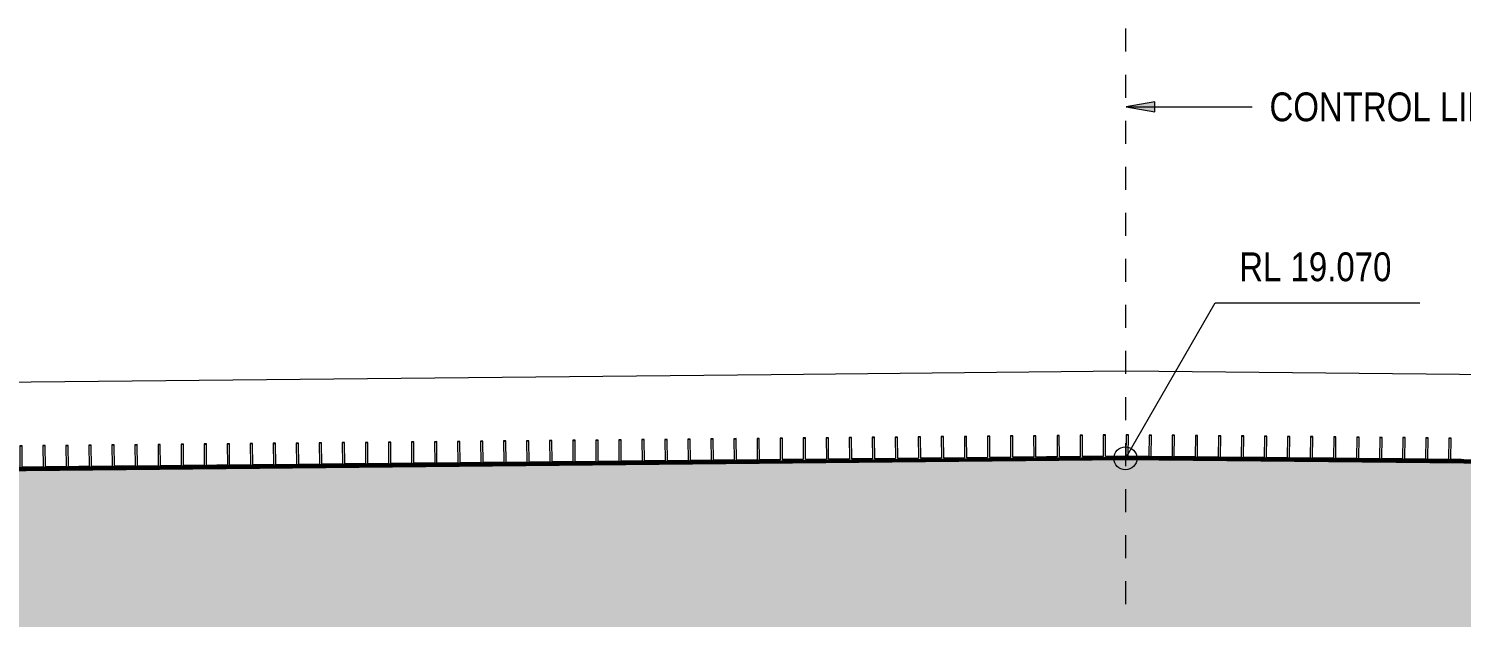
# Model space of a CAD drawing. Header units: metres. Extents: x 1652 to 1736, y -584 to 21.
# Drawn here: x 1704.88 to 1711.09, y 18.38 to 20.94 of the extents above; entities that cross this region are included whole.
import ezdxf

# ---------------------------------------------------------------- set-up
doc = ezdxf.new("R2010")
doc.units = ezdxf.units.M
doc.linetypes.add('JacobsCenter', pattern=[0.015, 0.009, -0.0015, 0.003, -0.0015])
doc.linetypes.add('JacobsDash', pattern=[0.0045, 0.003, -0.0015])
for name, color, linetype, lineweight in [('BRIDGE-ABUTMENT-CONC', 7, 'Continuous', 50), ('BRIDGE-FRAMING-LINE-18-HID', 7, 'JacobsDash', 18), ('D-BDGE', 7, 'Continuous', 13), ('D-BDGE-FLOOR', 7, 'Continuous', 50), ('D-BDGE-FRAMING', 7, 'Continuous', 50), ('D-ENHA-ANNO-TEXT', 7, 'Continuous', 9), ('D-ENHA-TEXT', 7, 'Continuous', 9)]:
    doc.layers.add(name, color=color, linetype=linetype, lineweight=lineweight)
doc.styles.add('Arial Narrow_1', font='ARIALN.TTF', dxfattribs={"height": 0.125})

# ---------------------------------------------------------------- blocks, each defined once
blk = doc.blocks.new('07_STR_DPS_PermadecPanel - 07_STR_DPS_PermadecPanel-V33-DRG-2871071 - ABUTMENT A CONCRETE ELEVATION')
at = {"layer": 'BRIDGE-FRAMING-LINE-18-HID', "color": 9, "lineweight": 13, "true_color": 0xc3c3c3}
for p, q in [((1666.8184, 19.163), (1666.8284, 19.1629)), ((1666.9183, 19.162), (1666.9283, 19.1619)), ((1667.0183, 19.161), (1667.0283, 19.1609)), ((1667.1183, 19.1601), (1667.1283, 19.16)), ((1667.2183, 19.1591), (1667.2283, 19.159)), ((1667.3183, 19.1581), (1667.3283, 19.158)), ((1666.7723, 19.0649), (1666.7723, 19.0648)), ((1666.7724, 19.0705), (1666.8174, 19.07)), ((1666.7724, 19.0645), (1666.7724, 19.0648)), ((1666.8174, 19.0704), (1666.8174, 19.07)), ((1666.8174, 19.07), (1666.8174, 19.0703)), ((1666.8274, 19.0703), (1666.8274, 19.0699)), ((1666.8274, 19.0702), (1666.8274, 19.0699)), ((1666.8274, 19.0699), (1666.9174, 19.069)), ((1666.9174, 19.0694), (1666.9174, 19.069)), ((1666.9174, 19.069), (1666.9174, 19.0693)), ((1666.9274, 19.0693), (1666.9274, 19.069)), ((1666.9274, 19.0692), (1666.9274, 19.069)), ((1666.9274, 19.069), (1667.0174, 19.0681)), ((1667.0174, 19.0681), (1667.0174, 19.0684)), ((1667.0174, 19.0684), (1667.0174, 19.0681)), ((1667.0274, 19.0683), (1667.0274, 19.068)), ((1667.0274, 19.0683), (1667.0274, 19.068)), ((1667.0274, 19.068), (1667.1174, 19.0671)), ((1667.1174, 19.0671), (1667.1174, 19.0674)), ((1667.1174, 19.0674), (1667.1174, 19.0671)), ((1667.1274, 19.0673), (1667.1274, 19.067)), ((1667.1274, 19.0673), (1667.1274, 19.067)), ((1667.1274, 19.067), (1667.2174, 19.0661)), ((1667.2174, 19.0661), (1667.2174, 19.0664)), ((1667.2174, 19.0664), (1667.2174, 19.0661)), ((1667.2274, 19.0663), (1667.2274, 19.066)), ((1667.2274, 19.0663), (1667.2274, 19.066)), ((1667.2274, 19.066), (1667.3174, 19.0651)), ((1667.3174, 19.0651), (1667.3174, 19.0654)), ((1667.3174, 19.0654), (1667.3174, 19.0651)), ((1667.3274, 19.0653), (1667.3274, 19.065)), ((1667.3274, 19.0653), (1667.3274, 19.065)), ((1667.3274, 19.065), (1667.3724, 19.0645)), ((1667.3723, 19.0589), (1667.3723, 19.0589)), ((1667.3723, 19.0588), (1667.3723, 19.0585))]:
    blk.add_line(p, q, dxfattribs=at)
at = {"layer": 'D-BDGE-FRAMING', "color": 9, "lineweight": 13, "true_color": 0xc3c3c3}
for p, q in [((1666.8183, 19.1634), (1666.8174, 19.0704)), ((1666.8283, 19.1633), (1666.8183, 19.1634)), ((1666.8274, 19.0703), (1666.8283, 19.1633)), ((1666.9183, 19.1624), (1666.9174, 19.0694)), ((1666.9283, 19.1623), (1666.9183, 19.1624)), ((1666.9274, 19.0693), (1666.9283, 19.1623)), ((1667.0183, 19.1614), (1667.0174, 19.0684)), ((1667.0283, 19.1613), (1667.0183, 19.1614)), ((1667.0274, 19.0683), (1667.0283, 19.1613)), ((1667.1183, 19.1604), (1667.1174, 19.0674)), ((1667.1283, 19.1603), (1667.1183, 19.1604)), ((1667.1274, 19.0673), (1667.1283, 19.1603)), ((1667.2183, 19.1594), (1667.2174, 19.0664)), ((1667.2283, 19.1593), (1667.2183, 19.1594)), ((1667.2274, 19.0663), (1667.2283, 19.1593)), ((1667.3183, 19.1584), (1667.3174, 19.0654)), ((1667.3283, 19.1583), (1667.3183, 19.1584)), ((1667.3274, 19.0653), (1667.3283, 19.1583)), ((1666.7724, 19.0708), (1666.7723, 19.065)), ((1666.7723, 19.0648), (1667.3723, 19.0589)), ((1666.7723, 19.0648), (1666.7724, 19.0645)), ((1666.8174, 19.0704), (1666.7724, 19.0708)), ((1667.3723, 19.0585), (1666.7724, 19.0645)), ((1666.9174, 19.0694), (1666.8274, 19.0703)), ((1667.0174, 19.0684), (1666.9274, 19.0693)), ((1667.1174, 19.0674), (1667.0274, 19.0683)), ((1667.2174, 19.0664), (1667.1274, 19.0673)), ((1667.3174, 19.0654), (1667.2274, 19.0663)), ((1667.3724, 19.0649), (1667.3274, 19.0653)), ((1667.3723, 19.059), (1667.3724, 19.0649)), ((1667.3723, 19.0585), (1667.3723, 19.0589))]:
    blk.add_line(p, q, dxfattribs=at)
blk = doc.blocks.new('07_STR_DPS_PermadecPanel - 07_STR_DPS_PermadecPanel-V34-DRG-2871071 - ABUTMENT A CONCRETE ELEVATION')
at = {"layer": 'BRIDGE-FRAMING-LINE-18-HID', "color": 9, "lineweight": 13, "true_color": 0xc3c3c3}
for p, q in [((1666.218, 19.169), (1666.228, 19.1689)), ((1666.318, 19.168), (1666.328, 19.1679)), ((1666.418, 19.1671), (1666.428, 19.167)), ((1666.518, 19.1661), (1666.528, 19.166)), ((1666.6179, 19.1651), (1666.6279, 19.165)), ((1666.7179, 19.1641), (1666.7279, 19.164)), ((1666.172, 19.0765), (1666.217, 19.076)), ((1666.172, 19.0705), (1666.172, 19.0708)), ((1666.217, 19.0764), (1666.217, 19.076)), ((1666.217, 19.076), (1666.217, 19.0763)), ((1666.227, 19.0763), (1666.227, 19.0759)), ((1666.227, 19.0762), (1666.227, 19.0759)), ((1666.227, 19.0759), (1666.317, 19.0751)), ((1666.317, 19.0751), (1666.317, 19.0754)), ((1666.317, 19.0754), (1666.317, 19.0751)), ((1666.327, 19.0753), (1666.327, 19.075)), ((1666.327, 19.0753), (1666.327, 19.075)), ((1666.327, 19.075), (1666.417, 19.0741)), ((1666.417, 19.0741), (1666.417, 19.0744)), ((1666.417, 19.0744), (1666.417, 19.0741)), ((1666.427, 19.0743), (1666.427, 19.074)), ((1666.427, 19.0743), (1666.427, 19.074)), ((1666.427, 19.074), (1666.517, 19.0731)), ((1666.517, 19.0731), (1666.517, 19.0734)), ((1666.517, 19.0734), (1666.517, 19.0731)), ((1666.527, 19.0733), (1666.527, 19.073)), ((1666.527, 19.0733), (1666.527, 19.073)), ((1666.527, 19.073), (1666.617, 19.0721)), ((1666.617, 19.0721), (1666.617, 19.0724)), ((1666.617, 19.0724), (1666.617, 19.0721)), ((1666.627, 19.0723), (1666.627, 19.072)), ((1666.627, 19.0723), (1666.627, 19.072)), ((1666.627, 19.072), (1666.717, 19.0711)), ((1666.717, 19.0711), (1666.717, 19.0714)), ((1666.717, 19.0714), (1666.717, 19.0711)), ((1666.727, 19.0713), (1666.727, 19.071)), ((1666.727, 19.0713), (1666.727, 19.071)), ((1666.727, 19.071), (1666.772, 19.0705)), ((1666.7719, 19.0649), (1666.7719, 19.0649)), ((1666.772, 19.0648), (1666.772, 19.0645))]:
    blk.add_line(p, q, dxfattribs=at)
at = {"layer": 'D-BDGE-FRAMING', "color": 9, "lineweight": 13, "true_color": 0xc3c3c3}
for p, q in [((1666.2179, 19.1694), (1666.217, 19.0764)), ((1666.2279, 19.1693), (1666.2179, 19.1694)), ((1666.227, 19.0763), (1666.2279, 19.1693)), ((1666.3179, 19.1684), (1666.317, 19.0754)), ((1666.3279, 19.1683), (1666.3179, 19.1684)), ((1666.327, 19.0753), (1666.3279, 19.1683)), ((1666.4179, 19.1674), (1666.417, 19.0744)), ((1666.4279, 19.1673), (1666.4179, 19.1674)), ((1666.427, 19.0743), (1666.4279, 19.1673)), ((1666.5179, 19.1664), (1666.517, 19.0734)), ((1666.5279, 19.1663), (1666.5179, 19.1664)), ((1666.527, 19.0733), (1666.5279, 19.1663)), ((1666.6179, 19.1654), (1666.617, 19.0724)), ((1666.6279, 19.1653), (1666.6179, 19.1654)), ((1666.627, 19.0723), (1666.6279, 19.1653)), ((1666.7179, 19.1644), (1666.717, 19.0714)), ((1666.7279, 19.1643), (1666.7179, 19.1644)), ((1666.727, 19.0713), (1666.7279, 19.1643)), ((1666.217, 19.0764), (1666.172, 19.0768)), ((1666.172, 19.0768), (1666.172, 19.0709)), ((1666.172, 19.0708), (1666.7719, 19.0649)), ((1666.172, 19.0708), (1666.172, 19.0705)), ((1666.772, 19.0645), (1666.172, 19.0705)), ((1666.317, 19.0754), (1666.227, 19.0763)), ((1666.417, 19.0744), (1666.327, 19.0753)), ((1666.517, 19.0734), (1666.427, 19.0743)), ((1666.617, 19.0724), (1666.527, 19.0733)), ((1666.717, 19.0714), (1666.627, 19.0723)), ((1666.772, 19.0709), (1666.727, 19.0713)), ((1666.7719, 19.065), (1666.772, 19.0709)), ((1666.772, 19.0645), (1666.7719, 19.0649))]:
    blk.add_line(p, q, dxfattribs=at)
blk = doc.blocks.new('07_STR_DPS_PermadecPanel - 07_STR_DPS_PermadecPanel-V35-DRG-2871071 - ABUTMENT A CONCRETE ELEVATION')
at = {"layer": 'BRIDGE-FRAMING-LINE-18-HID', "color": 9, "lineweight": 13, "true_color": 0xc3c3c3}
for p, q in [((1665.0155, 19.1632), (1665.0255, 19.1633)), ((1665.1155, 19.1642), (1665.1255, 19.1643)), ((1665.2155, 19.1652), (1665.2255, 19.1653)), ((1665.3154, 19.1662), (1665.3254, 19.1663)), ((1665.4154, 19.1671), (1665.4254, 19.1672)), ((1665.5154, 19.1681), (1665.5254, 19.1682)), ((1664.9714, 19.0697), (1665.0164, 19.0702)), ((1664.9714, 19.064), (1664.9715, 19.0637)), ((1665.5714, 19.0697), (1664.9715, 19.0637)), ((1664.9715, 19.0637), (1664.9715, 19.064)), ((1665.0164, 19.0702), (1665.0164, 19.0705)), ((1665.0164, 19.0705), (1665.0164, 19.0702)), ((1665.0264, 19.0703), (1665.1164, 19.0712)), ((1665.0264, 19.0706), (1665.0264, 19.0703)), ((1665.0264, 19.0706), (1665.0264, 19.0703)), ((1665.1164, 19.0715), (1665.1164, 19.0712)), ((1665.1164, 19.0712), (1665.1164, 19.0714)), ((1665.1264, 19.0713), (1665.2164, 19.0722)), ((1665.1264, 19.0716), (1665.1264, 19.0713)), ((1665.1264, 19.0715), (1665.1264, 19.0713)), ((1665.2164, 19.0725), (1665.2164, 19.0722)), ((1665.2164, 19.0722), (1665.2164, 19.0724)), ((1665.2264, 19.0723), (1665.3164, 19.0732)), ((1665.2264, 19.0726), (1665.2264, 19.0723)), ((1665.2264, 19.0725), (1665.2264, 19.0723)), ((1665.3164, 19.0735), (1665.3164, 19.0732)), ((1665.3164, 19.0732), (1665.3164, 19.0734)), ((1665.3264, 19.0733), (1665.4164, 19.0742)), ((1665.3264, 19.0736), (1665.3264, 19.0733)), ((1665.3264, 19.0735), (1665.3264, 19.0733)), ((1665.4163, 19.0745), (1665.4164, 19.0742)), ((1665.4164, 19.0742), (1665.4164, 19.0744)), ((1665.4263, 19.0746), (1665.4264, 19.0743)), ((1665.4264, 19.0743), (1665.5164, 19.0752)), ((1665.4264, 19.0745), (1665.4264, 19.0743)), ((1665.5163, 19.0755), (1665.5164, 19.0752)), ((1665.5164, 19.0752), (1665.5164, 19.0754)), ((1665.5263, 19.0756), (1665.5264, 19.0753)), ((1665.5264, 19.0753), (1665.5714, 19.0757)), ((1665.5264, 19.0755), (1665.5264, 19.0753)), ((1665.5714, 19.07), (1665.5714, 19.0697)), ((1665.5714, 19.0697), (1665.5714, 19.07))]:
    blk.add_line(p, q, dxfattribs=at)
at = {"layer": 'D-BDGE-FRAMING', "color": 9, "lineweight": 13, "true_color": 0xc3c3c3}
for p, q in [((1665.0254, 19.1636), (1665.0154, 19.1635)), ((1665.0154, 19.1635), (1665.0164, 19.0705)), ((1665.0264, 19.0706), (1665.0254, 19.1636)), ((1665.1254, 19.1646), (1665.1154, 19.1645)), ((1665.1154, 19.1645), (1665.1164, 19.0715)), ((1665.1264, 19.0716), (1665.1254, 19.1646)), ((1665.2254, 19.1656), (1665.2154, 19.1655)), ((1665.2154, 19.1655), (1665.2164, 19.0725)), ((1665.2264, 19.0726), (1665.2254, 19.1656)), ((1665.3254, 19.1666), (1665.3154, 19.1665)), ((1665.3154, 19.1665), (1665.3164, 19.0735)), ((1665.3264, 19.0736), (1665.3254, 19.1666)), ((1665.4254, 19.1676), (1665.4154, 19.1675)), ((1665.4154, 19.1675), (1665.4163, 19.0745)), ((1665.4263, 19.0746), (1665.4254, 19.1676)), ((1665.5254, 19.1686), (1665.5154, 19.1685)), ((1665.5154, 19.1685), (1665.5163, 19.0755)), ((1665.5263, 19.0756), (1665.5254, 19.1686)), ((1665.0164, 19.0705), (1664.9714, 19.07)), ((1664.9714, 19.064), (1665.5714, 19.07)), ((1664.9714, 19.07), (1664.9714, 19.064)), ((1665.1164, 19.0715), (1665.0264, 19.0706)), ((1665.2164, 19.0725), (1665.1264, 19.0716)), ((1665.3164, 19.0735), (1665.2264, 19.0726)), ((1665.4163, 19.0745), (1665.3264, 19.0736)), ((1665.5163, 19.0755), (1665.4263, 19.0746)), ((1665.5713, 19.076), (1665.5263, 19.0756)), ((1665.5714, 19.07), (1665.5713, 19.076))]:
    blk.add_line(p, q, dxfattribs=at)
blk = doc.blocks.new('07_STR_DPS_PermadecPanel - 07_STR_DPS_PermadecPanel-V36-DRG-2871071 - ABUTMENT A CONCRETE ELEVATION')
at = {"layer": 'BRIDGE-FRAMING-LINE-18-HID', "color": 9, "lineweight": 13, "true_color": 0xc3c3c3}
for p, q in [((1664.4155, 19.1572), (1664.4255, 19.1573)), ((1664.5155, 19.1582), (1664.5255, 19.1583)), ((1664.6155, 19.1592), (1664.6255, 19.1593)), ((1664.7155, 19.1602), (1664.7255, 19.1603)), ((1664.8155, 19.1612), (1664.8255, 19.1613)), ((1664.9155, 19.1622), (1664.9255, 19.1623)), ((1664.3714, 19.0637), (1664.4164, 19.0642)), ((1664.4656, 19.0587), (1664.3715, 19.0577)), ((1664.3715, 19.0581), (1664.3715, 19.0577)), ((1664.3715, 19.0577), (1664.3715, 19.058)), ((1664.4164, 19.0642), (1664.4164, 19.0645)), ((1664.4164, 19.0645), (1664.4164, 19.0642)), ((1664.4264, 19.0643), (1664.5164, 19.0652)), ((1664.4264, 19.0646), (1664.4264, 19.0643)), ((1664.4264, 19.0646), (1664.4264, 19.0643)), ((1664.9714, 19.0637), (1664.5017, 19.059)), ((1664.5164, 19.0652), (1664.5164, 19.0655)), ((1664.5164, 19.0655), (1664.5164, 19.0652)), ((1664.5264, 19.0653), (1664.6164, 19.0662)), ((1664.5264, 19.0656), (1664.5264, 19.0653)), ((1664.5264, 19.0656), (1664.5264, 19.0653)), ((1664.6164, 19.0662), (1664.6164, 19.0665)), ((1664.6164, 19.0665), (1664.6164, 19.0662)), ((1664.6264, 19.0663), (1664.7164, 19.0672)), ((1664.6264, 19.0666), (1664.6264, 19.0663)), ((1664.6264, 19.0666), (1664.6264, 19.0663)), ((1664.7164, 19.0672), (1664.7164, 19.0675)), ((1664.7164, 19.0675), (1664.7164, 19.0672)), ((1664.7264, 19.0673), (1664.8164, 19.0682)), ((1664.7264, 19.0676), (1664.7264, 19.0673)), ((1664.7264, 19.0676), (1664.7264, 19.0673)), ((1664.8164, 19.0682), (1664.8164, 19.0685)), ((1664.8164, 19.0685), (1664.8164, 19.0682)), ((1664.8264, 19.0683), (1664.9164, 19.0692)), ((1664.8264, 19.0686), (1664.8264, 19.0683)), ((1664.8264, 19.0686), (1664.8264, 19.0683)), ((1664.9164, 19.0692), (1664.9164, 19.0695)), ((1664.9164, 19.0695), (1664.9164, 19.0692)), ((1664.9264, 19.0693), (1664.9714, 19.0697)), ((1664.9264, 19.0696), (1664.9264, 19.0693)), ((1664.9264, 19.0696), (1664.9264, 19.0693)), ((1664.9715, 19.0637), (1664.9714, 19.064)), ((1664.9715, 19.064), (1664.9715, 19.0637))]:
    blk.add_line(p, q, dxfattribs=at)
at = {"layer": 'D-BDGE-FRAMING', "color": 9, "lineweight": 13, "true_color": 0xc3c3c3}
for p, q in [((1664.4255, 19.1576), (1664.4155, 19.1575)), ((1664.4155, 19.1575), (1664.4164, 19.0645)), ((1664.4264, 19.0646), (1664.4255, 19.1576)), ((1664.5255, 19.1586), (1664.5155, 19.1585)), ((1664.5155, 19.1585), (1664.5164, 19.0655)), ((1664.5264, 19.0656), (1664.5255, 19.1586)), ((1664.6255, 19.1596), (1664.6155, 19.1595)), ((1664.6155, 19.1595), (1664.6164, 19.0665)), ((1664.6264, 19.0666), (1664.6255, 19.1596)), ((1664.7255, 19.1606), (1664.7155, 19.1605)), ((1664.7155, 19.1605), (1664.7164, 19.0675)), ((1664.7264, 19.0676), (1664.7255, 19.1606)), ((1664.8254, 19.1616), (1664.8154, 19.1615)), ((1664.8154, 19.1615), (1664.8164, 19.0685)), ((1664.8264, 19.0686), (1664.8254, 19.1616)), ((1664.9254, 19.1626), (1664.9154, 19.1625)), ((1664.9154, 19.1625), (1664.9164, 19.0695)), ((1664.9264, 19.0696), (1664.9254, 19.1626)), ((1664.4164, 19.0645), (1664.3714, 19.0641)), ((1664.3714, 19.0641), (1664.3715, 19.0581)), ((1664.3715, 19.0581), (1664.9714, 19.064)), ((1664.5164, 19.0655), (1664.4264, 19.0646)), ((1664.6164, 19.0665), (1664.5264, 19.0656)), ((1664.7164, 19.0675), (1664.6264, 19.0666)), ((1664.8164, 19.0685), (1664.7264, 19.0676)), ((1664.9164, 19.0695), (1664.8264, 19.0686)), ((1664.9714, 19.07), (1664.9264, 19.0696)), ((1664.9714, 19.064), (1664.9714, 19.07))]:
    blk.add_line(p, q, dxfattribs=at)
blk = doc.blocks.new('07_STR_DPS_PermadecPanel - 07_STR_DPS_PermadecPanel-V37-DRG-2871071 - ABUTMENT A CONCRETE ELEVATION')
at = {"layer": 'BRIDGE-FRAMING-LINE-18-HID', "color": 9, "lineweight": 13, "true_color": 0xc3c3c3}
for p, q in [((1664.0155, 19.1532), (1664.0255, 19.1533)), ((1664.1155, 19.1542), (1664.1255, 19.1543)), ((1664.2155, 19.1552), (1664.2255, 19.1553)), ((1664.3155, 19.1562), (1664.3255, 19.1563)), ((1663.8155, 19.1512), (1663.8255, 19.1513)), ((1663.9155, 19.1522), (1663.9255, 19.1523)), ((1663.7715, 19.0577), (1663.8165, 19.0582)), ((1664.3714, 19.0577), (1663.7715, 19.0517)), ((1663.7715, 19.0521), (1663.7715, 19.0517)), ((1663.7715, 19.0517), (1663.7715, 19.052)), ((1663.8165, 19.0582), (1663.8164, 19.0585)), ((1663.8164, 19.0585), (1663.8165, 19.0582)), ((1663.8264, 19.0586), (1663.8265, 19.0583)), ((1663.8264, 19.0586), (1663.8265, 19.0583)), ((1663.8265, 19.0583), (1663.9164, 19.0592)), ((1663.9164, 19.0592), (1663.9164, 19.0595)), ((1663.9164, 19.0595), (1663.9164, 19.0592)), ((1663.9264, 19.0593), (1664.0164, 19.0602)), ((1663.9264, 19.0596), (1663.9264, 19.0593)), ((1663.9264, 19.0596), (1663.9264, 19.0593)), ((1664.0164, 19.0602), (1664.0164, 19.0605)), ((1664.0164, 19.0605), (1664.0164, 19.0602)), ((1664.0264, 19.0603), (1664.1164, 19.0612)), ((1664.0264, 19.0606), (1664.0264, 19.0603)), ((1664.0264, 19.0606), (1664.0264, 19.0603)), ((1664.1164, 19.0612), (1664.1164, 19.0615)), ((1664.1164, 19.0615), (1664.1164, 19.0612)), ((1664.1264, 19.0613), (1664.2164, 19.0622)), ((1664.1264, 19.0616), (1664.1264, 19.0613)), ((1664.1264, 19.0616), (1664.1264, 19.0613)), ((1664.2164, 19.0622), (1664.2164, 19.0625)), ((1664.2164, 19.0625), (1664.2164, 19.0622)), ((1664.2264, 19.0623), (1664.3164, 19.0632)), ((1664.2264, 19.0626), (1664.2264, 19.0623)), ((1664.2264, 19.0626), (1664.2264, 19.0623)), ((1664.3164, 19.0632), (1664.3164, 19.0635)), ((1664.3164, 19.0635), (1664.3164, 19.0632)), ((1664.3264, 19.0633), (1664.3714, 19.0637)), ((1664.3264, 19.0636), (1664.3264, 19.0633)), ((1664.3264, 19.0636), (1664.3264, 19.0633)), ((1664.3715, 19.0577), (1664.3715, 19.0581)), ((1664.3715, 19.058), (1664.3715, 19.0577))]:
    blk.add_line(p, q, dxfattribs=at)
at = {"layer": 'D-BDGE-FRAMING', "color": 9, "lineweight": 13, "true_color": 0xc3c3c3}
for p, q in [((1663.9255, 19.1526), (1663.9155, 19.1525)), ((1663.9155, 19.1525), (1663.9164, 19.0595)), ((1663.9264, 19.0596), (1663.9255, 19.1526)), ((1664.0255, 19.1536), (1664.0155, 19.1535)), ((1664.0155, 19.1535), (1664.0164, 19.0605)), ((1664.0264, 19.0606), (1664.0255, 19.1536)), ((1664.1255, 19.1546), (1664.1155, 19.1545)), ((1664.1155, 19.1545), (1664.1164, 19.0615)), ((1664.1264, 19.0616), (1664.1255, 19.1546)), ((1664.2255, 19.1556), (1664.2155, 19.1555)), ((1664.2155, 19.1555), (1664.2164, 19.0625)), ((1664.2264, 19.0626), (1664.2255, 19.1556)), ((1664.3255, 19.1566), (1664.3155, 19.1565)), ((1664.3155, 19.1565), (1664.3164, 19.0635)), ((1664.3264, 19.0636), (1664.3255, 19.1566)), ((1663.8255, 19.1516), (1663.8155, 19.1515)), ((1663.8155, 19.1515), (1663.8164, 19.0585)), ((1663.8264, 19.0586), (1663.8255, 19.1516)), ((1663.8164, 19.0585), (1663.7714, 19.0581)), ((1663.7714, 19.0581), (1663.7715, 19.0521)), ((1663.7715, 19.0521), (1664.3715, 19.0581)), ((1663.9164, 19.0595), (1663.8264, 19.0586)), ((1664.0164, 19.0605), (1663.9264, 19.0596)), ((1664.1164, 19.0615), (1664.0264, 19.0606)), ((1664.2164, 19.0625), (1664.1264, 19.0616)), ((1664.3164, 19.0635), (1664.2264, 19.0626)), ((1664.3714, 19.0641), (1664.3264, 19.0636)), ((1664.3715, 19.0581), (1664.3714, 19.0641))]:
    blk.add_line(p, q, dxfattribs=at)
blk = doc.blocks.new('07_STR_DPS_PermadecPanel - 07_STR_DPS_PermadecPanel-V38-DRG-2871071 - ABUTMENT A CONCRETE ELEVATION')
at = {"layer": 'BRIDGE-FRAMING-LINE-18-HID', "color": 9, "lineweight": 13, "true_color": 0xc3c3c3}
for p, q in [((1663.2156, 19.1452), (1663.2256, 19.1453)), ((1663.3155, 19.1462), (1663.3255, 19.1463)), ((1663.4155, 19.1472), (1663.4255, 19.1473)), ((1663.5155, 19.1482), (1663.5255, 19.1483)), ((1663.6155, 19.1492), (1663.6255, 19.1493)), ((1663.7155, 19.1502), (1663.7255, 19.1503)), ((1663.1715, 19.0517), (1663.2165, 19.0522)), ((1663.7715, 19.0517), (1663.1715, 19.0457)), ((1663.1715, 19.0461), (1663.1715, 19.0457)), ((1663.1715, 19.0457), (1663.1715, 19.046)), ((1663.2165, 19.0522), (1663.2165, 19.0525)), ((1663.2165, 19.0525), (1663.2165, 19.0522)), ((1663.2265, 19.0523), (1663.3165, 19.0532)), ((1663.2265, 19.0526), (1663.2265, 19.0523)), ((1663.2265, 19.0526), (1663.2265, 19.0523)), ((1663.3165, 19.0532), (1663.3165, 19.0535)), ((1663.3165, 19.0535), (1663.3165, 19.0532)), ((1663.3265, 19.0533), (1663.4165, 19.0542)), ((1663.3265, 19.0536), (1663.3265, 19.0533)), ((1663.3265, 19.0536), (1663.3265, 19.0533)), ((1663.4164, 19.0545), (1663.4165, 19.0542)), ((1663.4165, 19.0542), (1663.4165, 19.0545)), ((1663.4264, 19.0546), (1663.4265, 19.0543)), ((1663.4265, 19.0543), (1663.5165, 19.0552)), ((1663.4265, 19.0546), (1663.4265, 19.0543)), ((1663.5164, 19.0555), (1663.5165, 19.0552)), ((1663.5165, 19.0552), (1663.5165, 19.0555)), ((1663.5264, 19.0556), (1663.5265, 19.0553)), ((1663.5265, 19.0553), (1663.6165, 19.0562)), ((1663.5265, 19.0556), (1663.5265, 19.0553)), ((1663.6164, 19.0565), (1663.6165, 19.0562)), ((1663.6165, 19.0562), (1663.6165, 19.0565)), ((1663.6264, 19.0566), (1663.6265, 19.0563)), ((1663.6265, 19.0563), (1663.7165, 19.0572)), ((1663.6265, 19.0566), (1663.6265, 19.0563)), ((1663.7164, 19.0575), (1663.7165, 19.0572)), ((1663.7165, 19.0572), (1663.7165, 19.0575)), ((1663.7264, 19.0576), (1663.7265, 19.0573)), ((1663.7265, 19.0573), (1663.7715, 19.0577)), ((1663.7265, 19.0576), (1663.7265, 19.0573)), ((1663.7715, 19.0517), (1663.7715, 19.0521)), ((1663.7715, 19.052), (1663.7715, 19.0517))]:
    blk.add_line(p, q, dxfattribs=at)
at = {"layer": 'D-BDGE-FRAMING', "color": 9, "lineweight": 13, "true_color": 0xc3c3c3}
for p, q in [((1663.2255, 19.1456), (1663.2155, 19.1455)), ((1663.2155, 19.1455), (1663.2165, 19.0525)), ((1663.2265, 19.0526), (1663.2255, 19.1456)), ((1663.3255, 19.1466), (1663.3155, 19.1465)), ((1663.3155, 19.1465), (1663.3165, 19.0535)), ((1663.3265, 19.0536), (1663.3255, 19.1466)), ((1663.4255, 19.1476), (1663.4155, 19.1475)), ((1663.4155, 19.1475), (1663.4164, 19.0545)), ((1663.4264, 19.0546), (1663.4255, 19.1476)), ((1663.5255, 19.1486), (1663.5155, 19.1485)), ((1663.5155, 19.1485), (1663.5164, 19.0555)), ((1663.5264, 19.0556), (1663.5255, 19.1486)), ((1663.6255, 19.1496), (1663.6155, 19.1495)), ((1663.6155, 19.1495), (1663.6164, 19.0565)), ((1663.6264, 19.0566), (1663.6255, 19.1496)), ((1663.7255, 19.1506), (1663.7155, 19.1505)), ((1663.7155, 19.1505), (1663.7164, 19.0575)), ((1663.7264, 19.0576), (1663.7255, 19.1506)), ((1663.2165, 19.0525), (1663.1715, 19.0521)), ((1663.1715, 19.0461), (1663.7715, 19.0521)), ((1663.1715, 19.0521), (1663.1715, 19.0461)), ((1663.3165, 19.0535), (1663.2265, 19.0526)), ((1663.4164, 19.0545), (1663.3265, 19.0536)), ((1663.5164, 19.0555), (1663.4264, 19.0546)), ((1663.6164, 19.0565), (1663.5264, 19.0556)), ((1663.7164, 19.0575), (1663.6264, 19.0566)), ((1663.7714, 19.0581), (1663.7264, 19.0576)), ((1663.7715, 19.0521), (1663.7714, 19.0581))]:
    blk.add_line(p, q, dxfattribs=at)
blk = doc.blocks.new('07_STR_DPS_PermadecPanel - 07_STR_DPS_PermadecPanel-V39-DRG-2871071 - ABUTMENT A CONCRETE ELEVATION')
at = {"layer": 'BRIDGE-FRAMING-LINE-18-HID', "color": 9, "lineweight": 13, "true_color": 0xc3c3c3}
for p, q in [((1662.6156, 19.1392), (1662.6256, 19.1393)), ((1662.7156, 19.1402), (1662.7256, 19.1403)), ((1662.8156, 19.1412), (1662.8256, 19.1413)), ((1662.9156, 19.1422), (1662.9256, 19.1423)), ((1663.0156, 19.1432), (1663.0256, 19.1433)), ((1663.1156, 19.1442), (1663.1256, 19.1443)), ((1662.5715, 19.0457), (1662.6165, 19.0462)), ((1663.1715, 19.0457), (1662.5716, 19.0397)), ((1662.5716, 19.0401), (1662.5716, 19.0397)), ((1662.5716, 19.0397), (1662.5716, 19.04)), ((1662.6165, 19.0462), (1662.6165, 19.0465)), ((1662.6165, 19.0465), (1662.6165, 19.0462)), ((1662.6265, 19.0463), (1662.7165, 19.0472)), ((1662.6265, 19.0466), (1662.6265, 19.0463)), ((1662.6265, 19.0466), (1662.6265, 19.0463)), ((1662.7165, 19.0472), (1662.7165, 19.0475)), ((1662.7165, 19.0475), (1662.7165, 19.0472)), ((1662.7265, 19.0473), (1662.8165, 19.0482)), ((1662.7265, 19.0476), (1662.7265, 19.0473)), ((1662.7265, 19.0476), (1662.7265, 19.0473)), ((1662.8165, 19.0482), (1662.8165, 19.0485)), ((1662.8165, 19.0485), (1662.8165, 19.0482)), ((1662.8265, 19.0483), (1662.9165, 19.0492)), ((1662.8265, 19.0486), (1662.8265, 19.0483)), ((1662.8265, 19.0486), (1662.8265, 19.0483)), ((1662.9165, 19.0492), (1662.9165, 19.0495)), ((1662.9165, 19.0495), (1662.9165, 19.0492)), ((1662.9265, 19.0493), (1663.0165, 19.0502)), ((1662.9265, 19.0496), (1662.9265, 19.0493)), ((1662.9265, 19.0496), (1662.9265, 19.0493)), ((1663.0165, 19.0502), (1663.0165, 19.0505)), ((1663.0165, 19.0505), (1663.0165, 19.0502)), ((1663.0265, 19.0503), (1663.1165, 19.0512)), ((1663.0265, 19.0506), (1663.0265, 19.0503)), ((1663.0265, 19.0506), (1663.0265, 19.0503)), ((1663.1165, 19.0512), (1663.1165, 19.0515)), ((1663.1165, 19.0515), (1663.1165, 19.0512)), ((1663.1265, 19.0513), (1663.1715, 19.0517)), ((1663.1265, 19.0516), (1663.1265, 19.0513)), ((1663.1265, 19.0516), (1663.1265, 19.0513)), ((1663.1715, 19.0457), (1663.1715, 19.0461)), ((1663.1715, 19.046), (1663.1715, 19.0457))]:
    blk.add_line(p, q, dxfattribs=at)
at = {"layer": 'D-BDGE-FRAMING', "color": 9, "lineweight": 13, "true_color": 0xc3c3c3}
for p, q in [((1662.6256, 19.1396), (1662.6156, 19.1395)), ((1662.6156, 19.1395), (1662.6165, 19.0465)), ((1662.6265, 19.0466), (1662.6256, 19.1396)), ((1662.7256, 19.1406), (1662.7156, 19.1405)), ((1662.7156, 19.1405), (1662.7165, 19.0475)), ((1662.7265, 19.0476), (1662.7256, 19.1406)), ((1662.8255, 19.1416), (1662.8155, 19.1415)), ((1662.8155, 19.1415), (1662.8165, 19.0485)), ((1662.8265, 19.0486), (1662.8255, 19.1416)), ((1662.9255, 19.1426), (1662.9155, 19.1425)), ((1662.9155, 19.1425), (1662.9165, 19.0495)), ((1662.9265, 19.0496), (1662.9255, 19.1426)), ((1663.0255, 19.1436), (1663.0155, 19.1435)), ((1663.0155, 19.1435), (1663.0165, 19.0505)), ((1663.0265, 19.0506), (1663.0255, 19.1436)), ((1663.1255, 19.1446), (1663.1155, 19.1445)), ((1663.1155, 19.1445), (1663.1165, 19.0515)), ((1663.1265, 19.0516), (1663.1255, 19.1446)), ((1662.6165, 19.0465), (1662.5715, 19.0461)), ((1662.5715, 19.0461), (1662.5716, 19.0401)), ((1662.5716, 19.0401), (1663.1715, 19.0461)), ((1662.7165, 19.0475), (1662.6265, 19.0466)), ((1662.8165, 19.0485), (1662.7265, 19.0476)), ((1662.9165, 19.0495), (1662.8265, 19.0486)), ((1663.0165, 19.0505), (1662.9265, 19.0496)), ((1663.1165, 19.0515), (1663.0265, 19.0506)), ((1663.1715, 19.0521), (1663.1265, 19.0516)), ((1663.1715, 19.0461), (1663.1715, 19.0521))]:
    blk.add_line(p, q, dxfattribs=at)
blk = doc.blocks.new('07_STR_DPS_PermadecPanel - 07_STR_DPS_PermadecPanel-V40-DRG-2871071 - ABUTMENT A CONCRETE ELEVATION')
at = {"layer": 'BRIDGE-FRAMING-LINE-18-HID', "color": 9, "lineweight": 13, "true_color": 0xc3c3c3}
for p, q in [((1662.0156, 19.1332), (1662.0256, 19.1333)), ((1662.1156, 19.1342), (1662.1256, 19.1343)), ((1662.2156, 19.1352), (1662.2256, 19.1353)), ((1662.3156, 19.1362), (1662.3256, 19.1363)), ((1662.4156, 19.1372), (1662.4256, 19.1373)), ((1662.5156, 19.1382), (1662.5256, 19.1383)), ((1661.9715, 19.0397), (1662.0165, 19.0402)), ((1662.5715, 19.0397), (1661.9716, 19.0337)), ((1661.9716, 19.0341), (1661.9716, 19.0337)), ((1661.9716, 19.0337), (1661.9716, 19.034)), ((1662.0165, 19.0402), (1662.0165, 19.0405)), ((1662.0165, 19.0405), (1662.0165, 19.0402)), ((1662.0265, 19.0403), (1662.1165, 19.0412)), ((1662.0265, 19.0406), (1662.0265, 19.0403)), ((1662.0265, 19.0406), (1662.0265, 19.0403)), ((1662.1165, 19.0412), (1662.1165, 19.0415)), ((1662.1165, 19.0415), (1662.1165, 19.0412)), ((1662.1265, 19.0413), (1662.2165, 19.0422)), ((1662.1265, 19.0416), (1662.1265, 19.0413)), ((1662.1265, 19.0416), (1662.1265, 19.0413)), ((1662.2165, 19.0422), (1662.2165, 19.0425)), ((1662.2165, 19.0425), (1662.2165, 19.0422)), ((1662.2265, 19.0423), (1662.3165, 19.0432)), ((1662.2265, 19.0426), (1662.2265, 19.0423)), ((1662.2265, 19.0426), (1662.2265, 19.0423)), ((1662.3165, 19.0432), (1662.3165, 19.0435)), ((1662.3165, 19.0435), (1662.3165, 19.0432)), ((1662.3265, 19.0433), (1662.4165, 19.0442)), ((1662.3265, 19.0436), (1662.3265, 19.0433)), ((1662.3265, 19.0436), (1662.3265, 19.0433)), ((1662.4165, 19.0442), (1662.4165, 19.0445)), ((1662.4165, 19.0445), (1662.4165, 19.0442)), ((1662.4265, 19.0443), (1662.5165, 19.0452)), ((1662.4265, 19.0446), (1662.4265, 19.0443)), ((1662.4265, 19.0446), (1662.4265, 19.0443)), ((1662.5165, 19.0452), (1662.5165, 19.0455)), ((1662.5165, 19.0455), (1662.5165, 19.0452)), ((1662.5265, 19.0453), (1662.5715, 19.0457)), ((1662.5265, 19.0456), (1662.5265, 19.0453)), ((1662.5265, 19.0456), (1662.5265, 19.0453)), ((1662.5716, 19.0397), (1662.5716, 19.0401)), ((1662.5716, 19.04), (1662.5716, 19.0397))]:
    blk.add_line(p, q, dxfattribs=at)
at = {"layer": 'D-BDGE-FRAMING', "color": 9, "lineweight": 13, "true_color": 0xc3c3c3}
for p, q in [((1662.0256, 19.1336), (1662.0156, 19.1335)), ((1662.0156, 19.1335), (1662.0165, 19.0405)), ((1662.0265, 19.0406), (1662.0256, 19.1336)), ((1662.1256, 19.1346), (1662.1156, 19.1345)), ((1662.1156, 19.1345), (1662.1165, 19.0415)), ((1662.1265, 19.0416), (1662.1256, 19.1346)), ((1662.2256, 19.1356), (1662.2156, 19.1355)), ((1662.2156, 19.1355), (1662.2165, 19.0425)), ((1662.2265, 19.0426), (1662.2256, 19.1356)), ((1662.3256, 19.1366), (1662.3156, 19.1365)), ((1662.3156, 19.1365), (1662.3165, 19.0435)), ((1662.3265, 19.0436), (1662.3256, 19.1366)), ((1662.4256, 19.1376), (1662.4156, 19.1375)), ((1662.4156, 19.1375), (1662.4165, 19.0445)), ((1662.4265, 19.0446), (1662.4256, 19.1376)), ((1662.5256, 19.1386), (1662.5156, 19.1385)), ((1662.5156, 19.1385), (1662.5165, 19.0455)), ((1662.5265, 19.0456), (1662.5256, 19.1386)), ((1662.0165, 19.0405), (1661.9715, 19.0401)), ((1661.9715, 19.0401), (1661.9716, 19.0341)), ((1661.9716, 19.0341), (1662.5716, 19.0401)), ((1662.1165, 19.0415), (1662.0265, 19.0406)), ((1662.2165, 19.0425), (1662.1265, 19.0416)), ((1662.3165, 19.0435), (1662.2265, 19.0426)), ((1662.4165, 19.0445), (1662.3265, 19.0436)), ((1662.5165, 19.0455), (1662.4265, 19.0446)), ((1662.5715, 19.0461), (1662.5265, 19.0456)), ((1662.5716, 19.0401), (1662.5715, 19.0461))]:
    blk.add_line(p, q, dxfattribs=at)
blk = doc.blocks.new('07_STR_DPS_PermadecPanel - 07_STR_DPS_PermadecPanel-V41-DRG-2871071 - ABUTMENT A CONCRETE ELEVATION')
at = {"layer": 'BRIDGE-FRAMING-LINE-18-HID', "color": 9, "lineweight": 13, "true_color": 0xc3c3c3}
for p, q in [((1661.4156, 19.1272), (1661.4256, 19.1273)), ((1661.5156, 19.1282), (1661.5256, 19.1283)), ((1661.6156, 19.1292), (1661.6256, 19.1293)), ((1661.7156, 19.1302), (1661.7256, 19.1303)), ((1661.8156, 19.1312), (1661.8256, 19.1313)), ((1661.9156, 19.1322), (1661.9256, 19.1323)), ((1661.3716, 19.0338), (1661.4166, 19.0342)), ((1661.9716, 19.0337), (1661.3716, 19.0278)), ((1661.3716, 19.0278), (1661.3716, 19.0281)), ((1661.3716, 19.0281), (1661.3716, 19.0278)), ((1661.4165, 19.0345), (1661.4166, 19.0342)), ((1661.4166, 19.0342), (1661.4166, 19.0345)), ((1661.4265, 19.0346), (1661.4266, 19.0343)), ((1661.4266, 19.0343), (1661.5166, 19.0352)), ((1661.4266, 19.0346), (1661.4266, 19.0343)), ((1661.5165, 19.0355), (1661.5166, 19.0352)), ((1661.5166, 19.0352), (1661.5166, 19.0355)), ((1661.5265, 19.0356), (1661.5266, 19.0353)), ((1661.5266, 19.0353), (1661.6166, 19.0362)), ((1661.5266, 19.0356), (1661.5266, 19.0353)), ((1661.6165, 19.0365), (1661.6166, 19.0362)), ((1661.6166, 19.0362), (1661.6166, 19.0365)), ((1661.6265, 19.0366), (1661.6266, 19.0363)), ((1661.6266, 19.0363), (1661.7166, 19.0372)), ((1661.6266, 19.0366), (1661.6266, 19.0363)), ((1661.7165, 19.0375), (1661.7166, 19.0372)), ((1661.7166, 19.0372), (1661.7166, 19.0375)), ((1661.7265, 19.0376), (1661.7266, 19.0373)), ((1661.7266, 19.0373), (1661.8166, 19.0382)), ((1661.7266, 19.0376), (1661.7266, 19.0373)), ((1661.8166, 19.0382), (1661.8165, 19.0385)), ((1661.8165, 19.0385), (1661.8166, 19.0382)), ((1661.8265, 19.0386), (1661.8266, 19.0383)), ((1661.8265, 19.0386), (1661.8266, 19.0383)), ((1661.8266, 19.0383), (1661.9165, 19.0392)), ((1661.9165, 19.0392), (1661.9165, 19.0395)), ((1661.9165, 19.0395), (1661.9165, 19.0392)), ((1661.9265, 19.0393), (1661.9715, 19.0397)), ((1661.9265, 19.0396), (1661.9265, 19.0393)), ((1661.9265, 19.0396), (1661.9265, 19.0393)), ((1661.9716, 19.0337), (1661.9716, 19.0341)), ((1661.9716, 19.034), (1661.9716, 19.0337))]:
    blk.add_line(p, q, dxfattribs=at)
at = {"layer": 'D-BDGE-FRAMING', "color": 9, "lineweight": 13, "true_color": 0xc3c3c3}
for p, q in [((1661.4256, 19.1276), (1661.4156, 19.1275)), ((1661.4156, 19.1275), (1661.4165, 19.0345)), ((1661.4265, 19.0346), (1661.4256, 19.1276)), ((1661.5256, 19.1286), (1661.5156, 19.1285)), ((1661.5156, 19.1285), (1661.5165, 19.0355)), ((1661.5265, 19.0356), (1661.5256, 19.1286)), ((1661.6256, 19.1296), (1661.6156, 19.1295)), ((1661.6156, 19.1295), (1661.6165, 19.0365)), ((1661.6265, 19.0366), (1661.6256, 19.1296)), ((1661.7256, 19.1306), (1661.7156, 19.1305)), ((1661.7156, 19.1305), (1661.7165, 19.0375)), ((1661.7265, 19.0376), (1661.7256, 19.1306)), ((1661.8256, 19.1316), (1661.8156, 19.1315)), ((1661.8156, 19.1315), (1661.8165, 19.0385)), ((1661.8265, 19.0386), (1661.8256, 19.1316)), ((1661.9256, 19.1326), (1661.9156, 19.1325)), ((1661.9156, 19.1325), (1661.9165, 19.0395)), ((1661.9265, 19.0396), (1661.9256, 19.1326)), ((1661.4165, 19.0345), (1661.3715, 19.0341)), ((1661.3715, 19.0341), (1661.3716, 19.0281)), ((1661.3716, 19.0281), (1661.9716, 19.0341)), ((1661.5165, 19.0355), (1661.4265, 19.0346)), ((1661.6165, 19.0365), (1661.5265, 19.0356)), ((1661.7165, 19.0375), (1661.6265, 19.0366)), ((1661.8165, 19.0385), (1661.7265, 19.0376)), ((1661.9165, 19.0395), (1661.8265, 19.0386)), ((1661.9715, 19.0401), (1661.9265, 19.0396)), ((1661.9716, 19.0341), (1661.9715, 19.0401))]:
    blk.add_line(p, q, dxfattribs=at)
blk = doc.blocks.new('07_STR_DPS_PermadecPanel - 07_STR_DPS_PermadecPanel-V42-DRG-2871071 - ABUTMENT A CONCRETE ELEVATION')
at = {"layer": 'BRIDGE-FRAMING-LINE-18-HID', "color": 9, "lineweight": 13, "true_color": 0xc3c3c3}
for p, q in [((1660.8157, 19.1212), (1660.8257, 19.1213)), ((1660.9157, 19.1222), (1660.9257, 19.1223)), ((1661.0157, 19.1232), (1661.0257, 19.1233)), ((1661.1157, 19.1242), (1661.1257, 19.1243)), ((1661.2157, 19.1252), (1661.2257, 19.1253)), ((1661.3156, 19.1262), (1661.3256, 19.1263)), ((1660.7716, 19.0278), (1660.8166, 19.0282)), ((1660.8166, 19.0286), (1660.8166, 19.0282)), ((1660.8166, 19.0282), (1660.8166, 19.0285)), ((1660.8266, 19.0283), (1660.9166, 19.0292)), ((1660.8266, 19.0287), (1660.8266, 19.0283)), ((1660.8266, 19.0286), (1660.8266, 19.0283)), ((1660.9166, 19.0296), (1660.9166, 19.0292)), ((1660.9166, 19.0292), (1660.9166, 19.0295)), ((1660.9266, 19.0293), (1661.0166, 19.0302)), ((1660.9266, 19.0297), (1660.9266, 19.0293)), ((1660.9266, 19.0296), (1660.9266, 19.0293)), ((1661.0166, 19.0306), (1661.0166, 19.0302)), ((1661.0166, 19.0302), (1661.0166, 19.0305)), ((1661.0266, 19.0303), (1661.1166, 19.0312)), ((1661.0266, 19.0307), (1661.0266, 19.0303)), ((1661.0266, 19.0306), (1661.0266, 19.0303)), ((1661.1166, 19.0312), (1661.1166, 19.0315)), ((1661.1166, 19.0315), (1661.1166, 19.0312)), ((1661.1266, 19.0313), (1661.2166, 19.0322)), ((1661.1266, 19.0316), (1661.1266, 19.0313)), ((1661.1266, 19.0316), (1661.1266, 19.0313)), ((1661.2166, 19.0322), (1661.2166, 19.0325)), ((1661.2166, 19.0325), (1661.2166, 19.0322)), ((1661.2266, 19.0323), (1661.3166, 19.0332)), ((1661.2266, 19.0326), (1661.2266, 19.0323)), ((1661.2266, 19.0326), (1661.2266, 19.0323)), ((1661.3166, 19.0332), (1661.3166, 19.0335)), ((1661.3166, 19.0335), (1661.3166, 19.0332)), ((1661.3266, 19.0333), (1661.3716, 19.0338)), ((1661.3266, 19.0336), (1661.3266, 19.0333)), ((1661.3266, 19.0336), (1661.3266, 19.0333)), ((1661.3716, 19.0281), (1661.3716, 19.0278)), ((1661.3716, 19.0278), (1661.3716, 19.0281)), ((1660.7716, 19.0221), (1660.7717, 19.0218)), ((1661.3716, 19.0278), (1660.7717, 19.0218)), ((1660.7717, 19.0218), (1660.7717, 19.0221))]:
    blk.add_line(p, q, dxfattribs=at)
at = {"layer": 'D-BDGE-FRAMING', "color": 9, "lineweight": 13, "true_color": 0xc3c3c3}
for p, q in [((1660.8256, 19.1216), (1660.8156, 19.1215)), ((1660.8156, 19.1215), (1660.8166, 19.0286)), ((1660.8266, 19.0287), (1660.8256, 19.1216)), ((1660.9256, 19.1226), (1660.9156, 19.1225)), ((1660.9156, 19.1225), (1660.9166, 19.0296)), ((1660.9266, 19.0297), (1660.9256, 19.1226)), ((1661.0256, 19.1236), (1661.0156, 19.1235)), ((1661.0156, 19.1235), (1661.0166, 19.0306)), ((1661.0266, 19.0307), (1661.0256, 19.1236)), ((1661.1256, 19.1246), (1661.1156, 19.1245)), ((1661.1156, 19.1245), (1661.1166, 19.0315)), ((1661.1266, 19.0316), (1661.1256, 19.1246)), ((1661.2256, 19.1256), (1661.2156, 19.1255)), ((1661.2156, 19.1255), (1661.2166, 19.0325)), ((1661.2266, 19.0326), (1661.2256, 19.1256)), ((1661.3256, 19.1266), (1661.3156, 19.1265)), ((1661.3156, 19.1265), (1661.3166, 19.0335)), ((1661.3266, 19.0336), (1661.3256, 19.1266)), ((1660.8166, 19.0286), (1660.7716, 19.0281)), ((1660.7716, 19.0221), (1661.3716, 19.0281)), ((1660.7716, 19.0281), (1660.7716, 19.0221)), ((1660.9166, 19.0296), (1660.8266, 19.0287)), ((1661.0166, 19.0306), (1660.9266, 19.0297)), ((1661.1166, 19.0315), (1661.0266, 19.0307)), ((1661.2166, 19.0325), (1661.1266, 19.0316)), ((1661.3166, 19.0335), (1661.2266, 19.0326)), ((1661.3715, 19.0341), (1661.3266, 19.0336)), ((1661.3716, 19.0281), (1661.3715, 19.0341))]:
    blk.add_line(p, q, dxfattribs=at)

msp = doc.modelspace()

# ---------------------------------------------------------------- hatches: boundary and pattern name
at = {"layer": 'BRIDGE-ABUTMENT-CONC', "true_color": 0xc0c0c0}
for points in [[(1697.7068, 17.751), (1700.3479, 17.7773), (1700.5707, 18.0045), (1701.4705, 18.0135), (1701.6977, 17.7907), (1709.6354, 17.8699), (1709.6354, 19.0699), (1697.7069, 18.951), (1697.7068, 17.9242)], [(1720.0983, 17.7658), (1720.0984, 18.9659), (1709.6354, 19.07), (1709.6355, 17.8699), (1719.8932, 17.7679)]]:
    msp.add_hatch(color=9, dxfattribs=at).paths.add_polyline_path(points)
at = {"layer": 'D-ENHA-TEXT'}
msp.add_hatch(color=256, dxfattribs=at).paths.add_polyline_path([(1709.6386, 20.5968), (1709.7636, 20.5748), (1709.7636, 20.6189)])

# ---------------------------------------------------------------- linework, layer by layer
at = {"layer": 'BRIDGE-ABUTMENT-CONC'}
for p, q in [((1709.6354, 19.07), (1709.6355, 19.07)), ((1709.6355, 19.07), (1709.6357, 19.07))]:
    msp.add_line(p, q, dxfattribs=at)
at = {"layer": 'BRIDGE-FRAMING-LINE-18-HID', "color": 9, "lineweight": 13, "true_color": 0xc3c3c3}
for p, q in [((1709.3387, 19.1693), (1709.3487, 19.1694)), ((1709.4387, 19.1703), (1709.4487, 19.1704)), ((1709.5387, 19.1713), (1709.5487, 19.1714)), ((1709.6387, 19.1721), (1709.6487, 19.172)), ((1709.7387, 19.1711), (1709.7487, 19.171)), ((1709.8387, 19.1701), (1709.8487, 19.17)), ((1709.2947, 19.0758), (1709.3397, 19.0763)), ((1709.6367, 19.0732), (1709.2947, 19.0698)), ((1709.2947, 19.0702), (1709.2947, 19.0698)), ((1709.2947, 19.0698), (1709.2947, 19.0701)), ((1709.3396, 19.0766), (1709.3397, 19.0763)), ((1709.3397, 19.0763), (1709.3397, 19.0766)), ((1709.3496, 19.0767), (1709.3497, 19.0764)), ((1709.3497, 19.0764), (1709.4397, 19.0773)), ((1709.3497, 19.0767), (1709.3497, 19.0764)), ((1709.4396, 19.0776), (1709.4397, 19.0773)), ((1709.4397, 19.0773), (1709.4397, 19.0776)), ((1709.4496, 19.0777), (1709.4497, 19.0774)), ((1709.4497, 19.0774), (1709.5397, 19.0783)), ((1709.4497, 19.0777), (1709.4497, 19.0774)), ((1709.5397, 19.0783), (1709.5396, 19.0786)), ((1709.5396, 19.0786), (1709.5397, 19.0783)), ((1709.5496, 19.0784), (1709.6367, 19.0792)), ((1709.5496, 19.0787), (1709.5496, 19.0784)), ((1709.5496, 19.0787), (1709.5496, 19.0784)), ((1709.6366, 19.0791), (1709.6378, 19.0791)), ((1709.6366, 19.0735), (1709.6366, 19.0734)), ((1709.6366, 19.0731), (1709.6366, 19.0734)), ((1709.6367, 19.0732), (1709.6367, 19.0736)), ((1709.6367, 19.0735), (1709.6367, 19.0732)), ((1709.6378, 19.0791), (1709.6378, 19.0794)), ((1709.6378, 19.0794), (1709.6378, 19.0791)), ((1709.6478, 19.0793), (1709.6478, 19.079)), ((1709.6478, 19.0793), (1709.6478, 19.079)), ((1709.6478, 19.079), (1709.7378, 19.0781)), ((1709.7378, 19.0781), (1709.7378, 19.0784)), ((1709.7378, 19.0784), (1709.7378, 19.0781)), ((1709.7478, 19.0783), (1709.7478, 19.078)), ((1709.7478, 19.0783), (1709.7478, 19.078)), ((1709.7478, 19.078), (1709.8378, 19.0771)), ((1709.8378, 19.0771), (1709.8378, 19.0774)), ((1709.8378, 19.0774), (1709.8378, 19.0771)), ((1709.8478, 19.0773), (1709.8478, 19.077)), ((1709.8478, 19.0773), (1709.8478, 19.077)), ((1709.8478, 19.077), (1709.8928, 19.0765)), ((1709.8927, 19.0708), (1709.8927, 19.0705))]:
    msp.add_line(p, q, dxfattribs=at)
at = {"layer": 'BRIDGE-FRAMING-LINE-18-HID', "color": 8, "true_color": 0x808080}
for p, q in [((1709.6354, 19.07), (1709.6355, 19.07)), ((1709.6357, 19.0699), (1709.6355, 19.0699)), ((1709.6357, 19.07), (1709.636, 19.07))]:
    msp.add_line(p, q, dxfattribs=at)
at = {"layer": 'D-BDGE', "linetype": 'JacobsCenter', "lineweight": 18}
msp.add_line((1709.6356, 20.9365), (1709.6356, 17.0365), dxfattribs=at)
at = {"layer": 'D-BDGE', "lineweight": 50}
for p, q in [((1697.7066, 18.9544), (1708.0974, 19.058)), ((1709.6368, 19.07), (1697.7068, 18.951)), ((1709.6355, 19.0699), (1697.7069, 18.951)), ((1697.7081, 18.951), (1709.6357, 19.0699)), ((1720.0984, 18.9659), (1709.6354, 19.07)), ((1709.6366, 19.0735), (1718.7498, 18.9829)), ((1709.6367, 19.07), (1720.0986, 18.9659)), ((1720.097, 18.966), (1709.6368, 19.07))]:
    msp.add_line(p, q, dxfattribs=at)
at = {"layer": 'D-BDGE-FLOOR', "color": 252, "lineweight": 18, "true_color": 0x888888}
for p, q in [((1708.0974, 19.433), (1697.7066, 19.3294)), ((1709.6366, 19.4485), (1708.0974, 19.433)), ((1718.7498, 19.3579), (1709.6366, 19.4485)), ((1708.0974, 19.058), (1709.6366, 19.0735)), ((1709.6354, 19.07), (1708.0974, 19.058)), ((1709.6368, 19.07), (1709.636, 19.07)), ((1709.6368, 19.07), (1709.6366, 19.0731))]:
    msp.add_line(p, q, dxfattribs=at)
at = {"layer": 'D-BDGE-FRAMING', "color": 9, "lineweight": 13, "true_color": 0xc3c3c3}
for p, q in [((1709.3487, 19.1697), (1709.3387, 19.1696)), ((1709.3387, 19.1696), (1709.3396, 19.0766)), ((1709.3496, 19.0767), (1709.3487, 19.1697)), ((1709.4487, 19.1707), (1709.4387, 19.1706)), ((1709.4387, 19.1706), (1709.4396, 19.0776)), ((1709.4496, 19.0777), (1709.4487, 19.1707)), ((1709.5487, 19.1717), (1709.5387, 19.1716)), ((1709.5387, 19.1716), (1709.5396, 19.0786)), ((1709.5496, 19.0787), (1709.5487, 19.1717)), ((1709.6387, 19.1724), (1709.6378, 19.0794)), ((1709.6487, 19.1723), (1709.6387, 19.1724)), ((1709.6478, 19.0793), (1709.6487, 19.1723)), ((1709.7387, 19.1714), (1709.7378, 19.0784)), ((1709.7487, 19.1713), (1709.7387, 19.1714)), ((1709.7478, 19.0783), (1709.7487, 19.1713)), ((1709.8387, 19.1704), (1709.8378, 19.0774)), ((1709.8487, 19.1703), (1709.8387, 19.1704)), ((1709.8478, 19.0773), (1709.8487, 19.1703)), ((1709.3396, 19.0766), (1709.2946, 19.0762)), ((1709.2946, 19.0762), (1709.2947, 19.0702)), ((1709.2947, 19.0702), (1709.6367, 19.0736)), ((1709.4396, 19.0776), (1709.3496, 19.0767)), ((1709.5396, 19.0786), (1709.4496, 19.0777)), ((1709.6367, 19.0796), (1709.5496, 19.0787)), ((1709.6378, 19.0794), (1709.6366, 19.0794)), ((1709.6366, 19.0794), (1709.6366, 19.0736)), ((1709.6366, 19.0734), (1709.8927, 19.0709)), ((1709.6366, 19.0734), (1709.6366, 19.0731)), ((1709.8927, 19.0705), (1709.6366, 19.0731)), ((1709.6367, 19.0736), (1709.6367, 19.0796)), ((1709.7378, 19.0784), (1709.6478, 19.0793)), ((1709.8378, 19.0774), (1709.7478, 19.0783)), ((1709.8928, 19.0769), (1709.8478, 19.0773)), ((1709.8927, 19.0709), (1709.8928, 19.0769)), ((1709.8927, 19.0705), (1709.8927, 19.0709))]:
    msp.add_line(p, q, dxfattribs=at)
at = {"layer": 'D-ENHA-ANNO-TEXT', "lineweight": 18}
for p, q in [((1709.6354, 19.07), (1710.0254, 19.7454)), ((1710.0254, 19.7454), (1710.9135, 19.7454))]:
    msp.add_line(p, q, dxfattribs=at)
msp.add_circle((1709.6354, 19.07), 0.05, dxfattribs=at)
at = {"layer": 'D-ENHA-TEXT'}
for p, q in [((1709.7636, 20.6189), (1709.6386, 20.5968)), ((1709.6386, 20.5968), (1709.7636, 20.5748)), ((1709.6386, 20.5968), (1710.1858, 20.5968)), ((1709.7636, 20.5748), (1709.7636, 20.6189))]:
    msp.add_line(p, q, dxfattribs=at)

# ---------------------------------------------------------------- block references
at = {"layer": 'BRIDGE-FRAMING-LINE-18-HID', "color": 9, "lineweight": 13, "true_color": 0xc3c3c3}
for name in ['07_STR_DPS_PermadecPanel - 07_STR_DPS_PermadecPanel-V37-DRG-2871071 - ABUTMENT A CONCRETE ELEVATION', '07_STR_DPS_PermadecPanel - 07_STR_DPS_PermadecPanel-V36-DRG-2871071 - ABUTMENT A CONCRETE ELEVATION', '07_STR_DPS_PermadecPanel - 07_STR_DPS_PermadecPanel-V35-DRG-2871071 - ABUTMENT A CONCRETE ELEVATION', '07_STR_DPS_PermadecPanel - 07_STR_DPS_PermadecPanel-V34-DRG-2871071 - ABUTMENT A CONCRETE ELEVATION', '07_STR_DPS_PermadecPanel - 07_STR_DPS_PermadecPanel-V33-DRG-2871071 - ABUTMENT A CONCRETE ELEVATION', '07_STR_DPS_PermadecPanel - 07_STR_DPS_PermadecPanel-V42-DRG-2871071 - ABUTMENT A CONCRETE ELEVATION', '07_STR_DPS_PermadecPanel - 07_STR_DPS_PermadecPanel-V41-DRG-2871071 - ABUTMENT A CONCRETE ELEVATION', '07_STR_DPS_PermadecPanel - 07_STR_DPS_PermadecPanel-V40-DRG-2871071 - ABUTMENT A CONCRETE ELEVATION', '07_STR_DPS_PermadecPanel - 07_STR_DPS_PermadecPanel-V39-DRG-2871071 - ABUTMENT A CONCRETE ELEVATION', '07_STR_DPS_PermadecPanel - 07_STR_DPS_PermadecPanel-V38-DRG-2871071 - ABUTMENT A CONCRETE ELEVATION']:
    msp.add_blockref(name, (43.7211, 0), dxfattribs=at)

# ---------------------------------------------------------------- texts
at = {"layer": 'D-ENHA-ANNO-TEXT', "lineweight": 18, "insert": (1710.1294, 19.9646), "char_height": 0.125, "attachment_point": 1, "style": 'Arial Narrow_1', "bg_fill": 3, "box_fill_scale": 1, "bg_fill_color": 256, "bg_fill_true_color": 13158600, "bg_fill_transparency": 0}
msp.add_mtext('RL 19.070', dxfattribs=at)
at = {"layer": 'D-ENHA-TEXT', "insert": (1710.2608, 20.6593), "char_height": 0.125, "attachment_point": 1, "style": 'Arial Narrow_1', "bg_fill": 3, "box_fill_scale": 1, "bg_fill_color": 256, "bg_fill_transparency": 0}
msp.add_mtext('CONTROL LINE MC34', dxfattribs=at)

doc.saveas('drawing.dxf')
